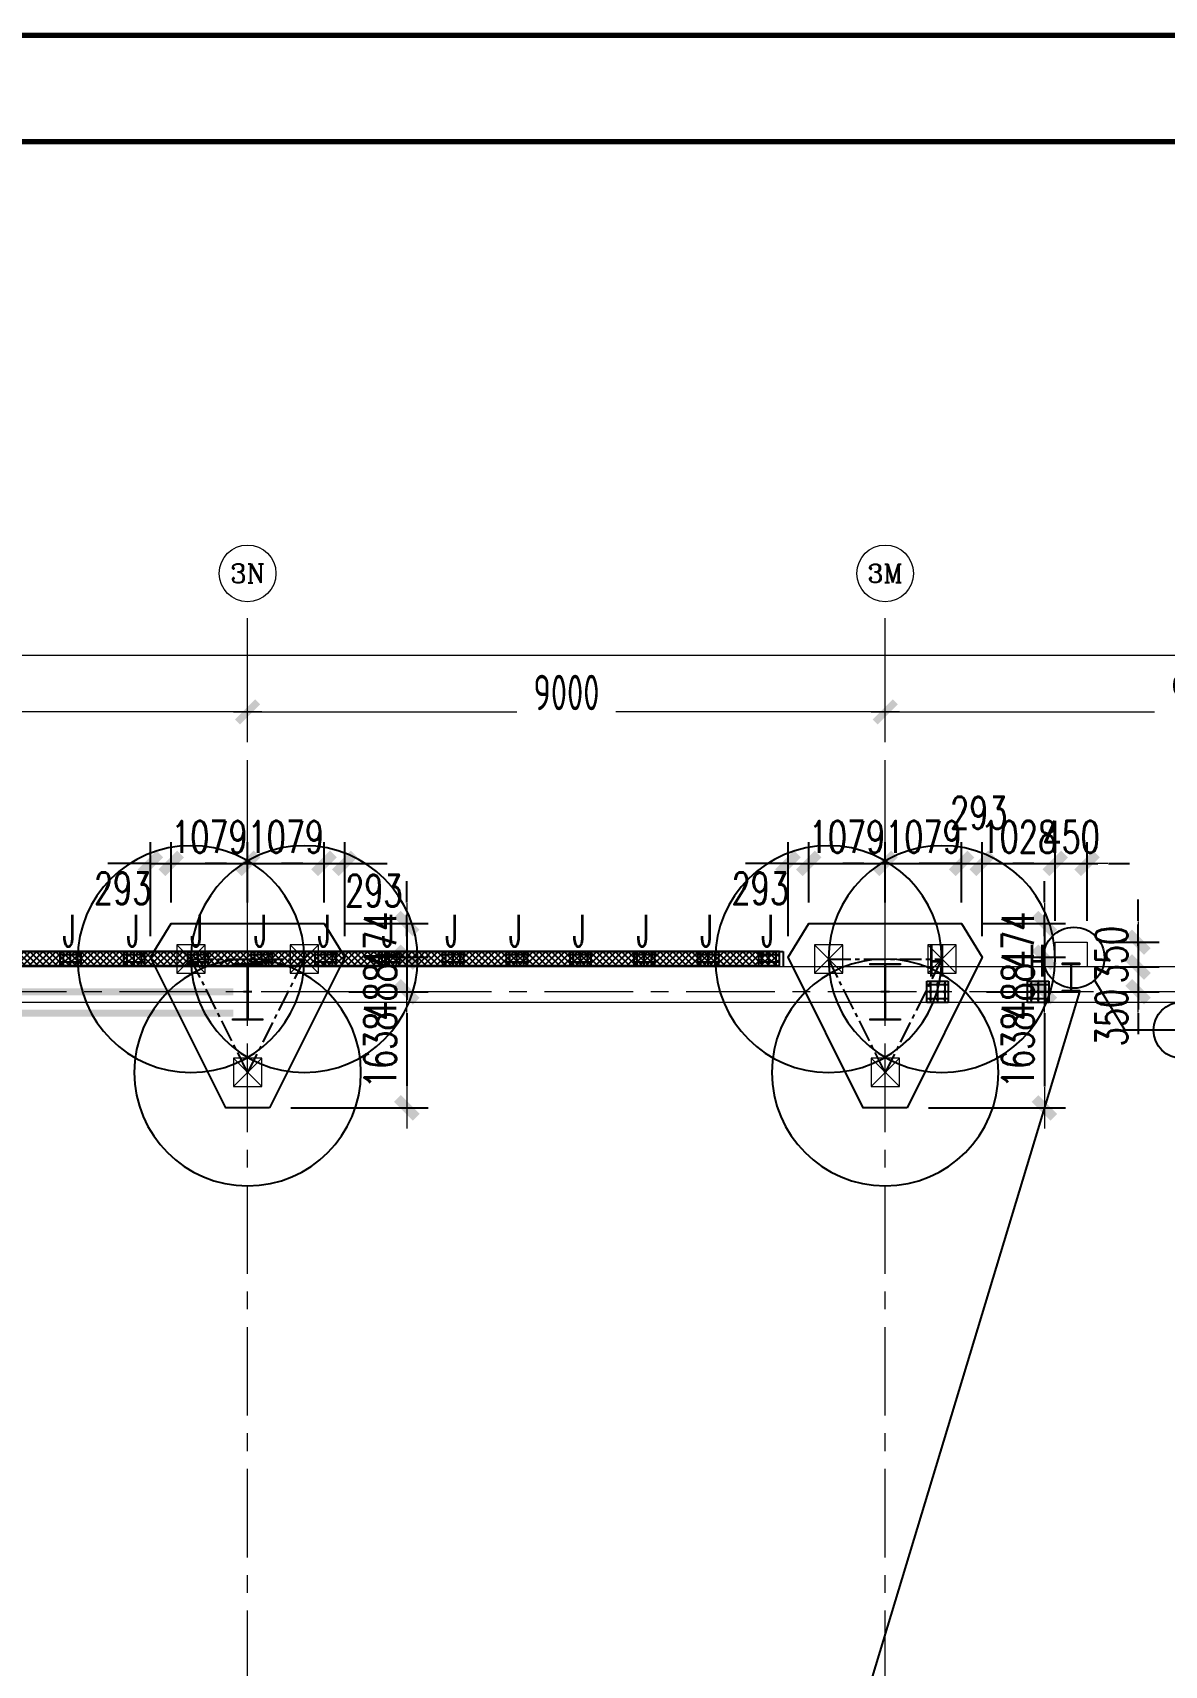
# Model space of a CAD drawing. Extents: x -1201378 to 2367219, y -619313 to 244905.
# Drawn here: x -194793 to -178817, y -192952 to -169915 of the extents above; entities that cross this region are included whole.
import ezdxf
from ezdxf.enums import TextEntityAlignment as Align

# ---------------------------------------------------------------- set-up
doc = ezdxf.new("R2010")
doc.units = 0
doc.header["$LTSCALE"] = 1000
doc.linetypes.add('CENTER', pattern=[2, 1.25, -0.25, 0.25, -0.25])
doc.layers.get('0').update_dxf_attribs({"linetype": 'CONTINUOUS'})
doc.layers.get('Defpoints').update_dxf_attribs({"linetype": 'CONTINUOUS'})
for name, color, linetype in [('0-cxFrame', 155, 'CONTINUOUS'), ('2钢材断面', 2, 'CONTINUOUS'), ('30预埋件', 30, 'CONTINUOUS'), ('40钢材投影', 40, 'CONTINUOUS'), ('A-AXIS-DP', 126, 'CONTINUOUS'), ('A-WINDOW', 140, 'CONTINUOUS'), ('ALT_CEN-0-30', 1, 'CENTER'), ('S-DOTE1', 140, 'CENTER'), ('S-HATCH1-W', 252, 'CONTINUOUS'), ('S-SS', 111, 'CONTINUOUS'), ('S-XXX', 241, 'CONTINUOUS'), ('结构轮廓线', 1, 'CONTINUOUS')]:
    doc.layers.add(name, color=color, linetype=linetype)
for name, color, linetype, lineweight in [('0-cxText', 131, 'CONTINUOUS', 25), ('S-axis', 111, 'CONTINUOUS', 0), ('S-bkl', 4, 'CONTINUOUS', 0), ('S-col', 2, 'CONTINUOUS', 0), ('S-dim', 81, 'CONTINUOUS', 0), ('S-dote', 5, 'CENTER', 0), ('S-zhuang', 1, 'CONTINUOUS', 0), ('柱间支撑', 6, 'CENTER', 0)]:
    doc.layers.add(name, color=color, linetype=linetype, lineweight=lineweight)
doc.styles.add('_TCH_AXIS', font='COMPLEX', dxfattribs={"bigfont": 'GBCBIG'})
doc.styles.add('cx_tuming', font='simhei.ttf')
doc.styles.add('cx_tuqian1', font='')
doc.styles.add('DHTEXT-1', font='romans.shx', dxfattribs={"width": 0.7, "bigfont": 'chinese.shx'})
doc.styles.add('SS1', font='tj-romans1.shx', dxfattribs={"width": 0.7, "bigfont": 'tj-hztxt1.shx'})
doc.styles.add('TSSD_Dimension', font='tssdeng.shx', dxfattribs={"width": 0.7, "bigfont": 'hztxt.shx'})
doc.styles.add('黑体', font='simhei.ttf', dxfattribs={"width": 0.8})
doc.styles.get('cx_tuqian1').set_extended_font_data('SimSun')
doc.dimstyles.new('S-150-ARCHI', dxfattribs={"dimscale": 150, "dimtxt": 3, "dimasz": 2, "dimexe": 2, "dimexo": 2, "dimgap": 1, "dimtad": 1, "dimdec": 0, "dimzin": 0, "dimdsep": 46, "dimtxsty": 'SS1', "dimblk1": 'TT', "dimblk2": 'TT', "dimsah": 1, "dimcen": 1, "dimclrd": 256, "dimclre": 256, "dimclrt": 256, "dimadec": 0, "dimazin": 0, "dimtfac": 1, "dimtdec": 0, "dimtix": 1, "dimtmove": 2, "dimatfit": 0, "dimldrblk": 'TT', "dimfxl": 2, "dimtolj": 1, "dimtzin": 0, "dimarcsym": 0})
doc.dimstyles.new('TSSD_200_200', dxfattribs={"dimtxt": 500, "dimasz": 200, "dimexe": 200, "dimexo": 500, "dimgap": 200, "dimtad": 1, "dimdec": 0, "dimzin": 0, "dimdsep": 46, "dimtxsty": 'TSSD_Dimension', "dimblk": 'ARCHTICK', "dimcen": 0, "dimdle": 200, "dimclrt": 7, "dimadec": 0, "dimazin": 0, "dimtfac": 1, "dimtdec": 0, "dimtix": 1, "dimtmove": 2, "dimatfit": 3, "dimfxl": 1, "dimtolj": 1, "dimtzin": 0, "dimarcsym": 0})

# ---------------------------------------------------------------- blocks, each defined once
blk = doc.blocks.new('w42343243')
at = {"layer": 'S-col'}
blk.add_lwpolyline([(-165069, 621020), (-164639, 621020), (-164639, 621002), (-164848, 621002), (-164848, 620238), (-164639, 620238), (-164639, 620220), (-165069, 620220), (-165069, 620238), (-164860, 620238), (-164860, 621002), (-165069, 621002)], close=True, dxfattribs=at)
blk = doc.blocks.new('42343')
at = {"layer": 'A-WINDOW'}
for p in [(-72000, 100), (-63000, 100)]:
    blk.add_blockref('w42343243', p, dxfattribs=at)
blk = doc.blocks.new('_ArchTick')
at = {"color": 0, "linetype": 'ByBlock', "const_width": 0.5}
blk.add_lwpolyline([(-0.71, -0.71), (0.71, 0.71)], dxfattribs=at)
blk = doc.blocks.new('*D469')
at = {"layer": 'Defpoints', "color": 0, "transparency": 16777216}
for p in [(-191758, -279500), (-200758, -280358), (-191758, -280358)]:
    blk.add_point(p, dxfattribs=at)
at = {"layer": 'S-axis', "color": 0, "lineweight": -2, "transparency": 16777216}
for p, q in [((-200758, -279858), (-200758, -279300)), ((-191758, -279858), (-191758, -279300)), ((-200958, -279500), (-196957, -279500)), ((-191558, -279500), (-195560, -279500))]:
    blk.add_line(p, q, dxfattribs=at)
at = {"layer": 'S-axis', "color": 0, "lineweight": -2, "transparency": 16777216, "xscale": 200, "yscale": 200, "zscale": 200, "rotation": 180}
blk.add_blockref('_ArchTick', (-200758, -279500), dxfattribs=at)
at = {"layer": 'S-axis', "color": 0, "lineweight": -2, "transparency": 16777216, "xscale": 200, "yscale": 200, "zscale": 200}
blk.add_blockref('_ArchTick', (-191758, -279500), dxfattribs=at)
at = {"layer": 'S-axis', "color": 7, "transparency": 16777216, "insert": (-196258, -279225), "char_height": 500, "attachment_point": 5, "style": 'TSSD_Dimension'}
blk.add_mtext('\\A1;9000', dxfattribs=at)
blk = doc.blocks.new('*D470')
at = {"layer": 'Defpoints', "color": 0, "transparency": 16777216}
for p in [(-182758, -279500), (-191758, -280358), (-182758, -280358)]:
    blk.add_point(p, dxfattribs=at)
at = {"layer": 'S-axis', "color": 0, "lineweight": -2, "transparency": 16777216}
for p, q in [((-191758, -279858), (-191758, -279300)), ((-182758, -279858), (-182758, -279300)), ((-191958, -279500), (-187957, -279500)), ((-182558, -279500), (-186560, -279500))]:
    blk.add_line(p, q, dxfattribs=at)
at = {"layer": 'S-axis', "color": 0, "lineweight": -2, "transparency": 16777216, "xscale": 200, "yscale": 200, "zscale": 200, "rotation": 180}
blk.add_blockref('_ArchTick', (-191758, -279500), dxfattribs=at)
at = {"layer": 'S-axis', "color": 0, "lineweight": -2, "transparency": 16777216, "xscale": 200, "yscale": 200, "zscale": 200}
blk.add_blockref('_ArchTick', (-182758, -279500), dxfattribs=at)
at = {"layer": 'S-axis', "color": 7, "transparency": 16777216, "insert": (-187258, -279225), "char_height": 500, "attachment_point": 5, "style": 'TSSD_Dimension'}
blk.add_mtext('\\A1;9000', dxfattribs=at)
blk = doc.blocks.new('*D471')
at = {"layer": 'Defpoints', "color": 0, "transparency": 16777216}
for p in [(-173758, -279500), (-182758, -280358), (-173758, -280358)]:
    blk.add_point(p, dxfattribs=at)
at = {"layer": 'S-axis', "color": 0, "lineweight": -2, "transparency": 16777216}
for p, q in [((-182758, -279858), (-182758, -279300)), ((-173758, -279858), (-173758, -279300)), ((-182958, -279500), (-178957, -279500)), ((-173558, -279500), (-177560, -279500))]:
    blk.add_line(p, q, dxfattribs=at)
at = {"layer": 'S-axis', "color": 0, "lineweight": -2, "transparency": 16777216, "xscale": 200, "yscale": 200, "zscale": 200, "rotation": 180}
blk.add_blockref('_ArchTick', (-182758, -279500), dxfattribs=at)
at = {"layer": 'S-axis', "color": 0, "lineweight": -2, "transparency": 16777216, "xscale": 200, "yscale": 200, "zscale": 200}
blk.add_blockref('_ArchTick', (-173758, -279500), dxfattribs=at)
at = {"layer": 'S-axis', "color": 7, "transparency": 16777216, "insert": (-178258, -279225), "char_height": 500, "attachment_point": 5, "style": 'TSSD_Dimension'}
blk.add_mtext('\\A1;9000', dxfattribs=at)
blk = doc.blocks.new('*D483')
at = {"layer": 'Defpoints', "color": 0, "transparency": 16777216}
for p in [(-82958, -278700), (-268658, -280258), (-82958, -280258)]:
    blk.add_point(p, dxfattribs=at)
at = {"layer": 'S-axis', "color": 0, "lineweight": -2, "transparency": 16777216}
for p, q in [((-268658, -279758), (-268658, -278500)), ((-82958, -279758), (-82958, -278500)), ((-268858, -278700), (-176749, -278700)), ((-82758, -278700), (-174868, -278700))]:
    blk.add_line(p, q, dxfattribs=at)
at = {"layer": 'S-axis', "color": 0, "lineweight": -2, "transparency": 16777216, "xscale": 200, "yscale": 200, "zscale": 200, "rotation": 180}
blk.add_blockref('_ArchTick', (-268658, -278700), dxfattribs=at)
at = {"layer": 'S-axis', "color": 0, "lineweight": -2, "transparency": 16777216, "xscale": 200, "yscale": 200, "zscale": 200}
blk.add_blockref('_ArchTick', (-82958, -278700), dxfattribs=at)
at = {"layer": 'S-axis', "color": 7, "transparency": 16777216, "insert": (-175808, -278425), "char_height": 500, "attachment_point": 5, "style": 'TSSD_Dimension'}
blk.add_mtext('\\A1;185700', dxfattribs=at)
blk = doc.blocks.new('TK22.A0 L(Dragon)')
at = {"layer": '0-cxFrame', "color": 7, "const_width": 0.5}
blk.add_lwpolyline([(0, 0), (-1486, 0), (-1486, 841), (0, 841)], close=True, dxfattribs=at)
at = {"layer": '0-cxFrame', "const_width": 0.5}
blk.add_lwpolyline([(-80, 10), (-1466, 10), (-1466, 831), (-80, 831)], close=True, dxfattribs=at)
at = {"style": '黑体', "flags": 4}
blk.add_attdef('图幅', text='', height=3.3, dxfattribs=at).set_placement((-40, 3), align=Align.RIGHT)
at = {"layer": '0-cxText', "flags": 4}
for tag, height, style, p in [('建设单位', 3.5, 'cx_tuming', (-45, 240)), ('项目名称', 3.5, 'cx_tuming', (-45, 210)), ('子项名称', 3.5, 'cx_tuming', (-45, 180)), ('工程编号', 3.3, 'cx_tuqian1', (-35, 165)), ('图名1', 3.5, 'cx_tuming', (-45, 87)), ('图名2', 3.5, 'cx_tuming', (-45, 79)), ('图名3', 3.5, 'cx_tuming', (-45, 71)), ('出图日期', 3.3, 'cx_tuqian1', (-39, 60)), ('专业', 3.3, 'cx_tuqian1', (-55, 52)), ('版次', 3.3, 'cx_tuqian1', (-20, 44)), ('图号', 3.3, 'cx_tuqian1', (-55, 44))]:
    blk.add_attdef(tag, text='', height=height, dxfattribs=dict(at, style=style)).set_placement(p, align=Align.MIDDLE)
at = {"layer": 'Defpoints', "color": 6, "flags": 4}
for tag, height, style, p in [('tufu', 3.3, '黑体', (-12, 12)), ('dwfname', 4, 'cx_tuqian1', (-80, 3))]:
    blk.add_attdef(tag, text='', height=height, dxfattribs=dict(at, style=style)).set_placement(p, align=Align.RIGHT)
blk = doc.blocks.new('S-ZHUANG-400')
at = {"layer": 'S-zhuang'}
for p, q in [((200, -200), (-200, 200)), ((-200, -200), (200, 200))]:
    blk.add_line(p, q, dxfattribs=at)
blk.add_lwpolyline([(-200, 200), (200, 200), (200, -200), (-200, -200)], close=True, dxfattribs=at)
blk = doc.blocks.new('CT3')
at = {"layer": 'Defpoints'}
for centre in [(-101758, -256416), (-102558, -258016), (-100958, -258016)]:
    blk.add_circle(centre, 1600, dxfattribs=at)
at = {"layer": 'S-DOTE1', "ltscale": 0.25}
for p, q in [((-101698, -257554), (-101818, -257554)), ((-101758, -257494), (-101758, -257614))]:
    blk.add_line(p, q, dxfattribs=at)
at = {"layer": 'S-DOTE1', "linetype": 'CENTER', "ltscale": 0.25}
blk.add_lwpolyline([(-100958, -258016), (-101758, -256416), (-102558, -258016)], close=True, dxfattribs=at)
at = {"layer": 'S-HATCH1-W'}
blk.add_lwpolyline([(-101449, -255916), (-102067, -255916), (-103130, -258042), (-102837, -258516), (-100680, -258516), (-100387, -258042)], close=True, dxfattribs=at)
at = {"layer": 'S-zhuang', "rotation": 90.00000000000001}
for p in [(-101758, -256416), (-102558, -258016), (-100958, -258016)]:
    blk.add_blockref('S-ZHUANG-400', p, dxfattribs=at)
blk = doc.blocks.new('TT')
blk.add_line((-0.969, 0), (0.969, 0))
at = {"const_width": 0.45}
blk.add_lwpolyline([(-0.442, -0.442), (0.442, 0.442)], dxfattribs=at)
blk = doc.blocks.new('*D1655')
at = {"layer": 'Defpoints', "color": 0, "transparency": 16777216}
for p in [(-192837, -181636), (-192837, -182486), (-193130, -182961)]:
    blk.add_point(p, dxfattribs=at)
at = {"layer": 'S-dim', "lineweight": -2, "transparency": 16777216}
for p, q in [((-193130, -182661), (-193130, -181336)), ((-192837, -182186), (-192837, -181336)), ((-193430, -181636), (-193730, -181636)), ((-193130, -181636), (-192837, -181636)), ((-192537, -181636), (-192237, -181636))]:
    blk.add_line(p, q, dxfattribs=at)
at = {"layer": 'S-dim', "lineweight": -2, "transparency": 16777216, "xscale": 300, "yscale": 300, "zscale": 300}
blk.add_blockref('TT', (-193130, -181636), dxfattribs=at)
at = {"layer": 'S-dim', "lineweight": -2, "transparency": 16777216, "xscale": 300, "yscale": 300, "zscale": 300, "rotation": 180}
blk.add_blockref('TT', (-192837, -181636), dxfattribs=at)
at = {"layer": 'S-dim', "transparency": 16777216, "insert": (-193522, -181988), "char_height": 450, "attachment_point": 5, "style": 'SS1'}
blk.add_mtext('\\A1;293', dxfattribs=at)
blk = doc.blocks.new('*D1656')
at = {"layer": 'Defpoints', "color": 0, "transparency": 16777216}
for p in [(-191758, -181636), (-192837, -182486), (-191758, -182486)]:
    blk.add_point(p, dxfattribs=at)
at = {"layer": 'S-dim', "lineweight": -2, "transparency": 16777216}
for p, q in [((-192837, -182186), (-192837, -181336)), ((-191758, -182186), (-191758, -181336)), ((-193137, -181636), (-193437, -181636)), ((-192837, -181636), (-191758, -181636)), ((-191458, -181636), (-191158, -181636))]:
    blk.add_line(p, q, dxfattribs=at)
at = {"layer": 'S-dim', "lineweight": -2, "transparency": 16777216, "xscale": 300, "yscale": 300, "zscale": 300}
blk.add_blockref('TT', (-192837, -181636), dxfattribs=at)
at = {"layer": 'S-dim', "lineweight": -2, "transparency": 16777216, "xscale": 300, "yscale": 300, "zscale": 300, "rotation": 180}
blk.add_blockref('TT', (-191758, -181636), dxfattribs=at)
at = {"layer": 'S-dim', "transparency": 16777216, "insert": (-192298, -181261), "char_height": 450, "attachment_point": 5, "style": 'SS1'}
blk.add_mtext('\\A1;1079', dxfattribs=at)
blk = doc.blocks.new('*D1657')
at = {"layer": 'Defpoints', "color": 0, "transparency": 16777216}
for p in [(-190680, -181636), (-191758, -182486), (-190680, -182486)]:
    blk.add_point(p, dxfattribs=at)
at = {"layer": 'S-dim', "lineweight": -2, "transparency": 16777216}
for p, q in [((-191758, -182186), (-191758, -181336)), ((-190680, -182186), (-190680, -181336)), ((-192058, -181636), (-192358, -181636)), ((-191758, -181636), (-190680, -181636)), ((-190380, -181636), (-190080, -181636))]:
    blk.add_line(p, q, dxfattribs=at)
at = {"layer": 'S-dim', "lineweight": -2, "transparency": 16777216, "xscale": 300, "yscale": 300, "zscale": 300}
blk.add_blockref('TT', (-191758, -181636), dxfattribs=at)
at = {"layer": 'S-dim', "lineweight": -2, "transparency": 16777216, "xscale": 300, "yscale": 300, "zscale": 300, "rotation": 180}
blk.add_blockref('TT', (-190680, -181636), dxfattribs=at)
at = {"layer": 'S-dim', "transparency": 16777216, "insert": (-191219, -181261), "char_height": 450, "attachment_point": 5, "style": 'SS1'}
blk.add_mtext('\\A1;1079', dxfattribs=at)
blk = doc.blocks.new('*D1658')
at = {"layer": 'Defpoints', "color": 0, "transparency": 16777216}
for p in [(-190387, -181636), (-190680, -182486), (-190387, -182961)]:
    blk.add_point(p, dxfattribs=at)
at = {"layer": 'S-dim', "lineweight": -2, "transparency": 16777216}
for p, q in [((-190680, -182186), (-190680, -181336)), ((-190387, -182661), (-190387, -181336)), ((-190980, -181636), (-191280, -181636)), ((-190680, -181636), (-190387, -181636)), ((-190087, -181636), (-189787, -181636))]:
    blk.add_line(p, q, dxfattribs=at)
at = {"layer": 'S-dim', "lineweight": -2, "transparency": 16777216, "xscale": 300, "yscale": 300, "zscale": 300}
blk.add_blockref('TT', (-190680, -181636), dxfattribs=at)
at = {"layer": 'S-dim', "lineweight": -2, "transparency": 16777216, "xscale": 300, "yscale": 300, "zscale": 300, "rotation": 180}
blk.add_blockref('TT', (-190387, -181636), dxfattribs=at)
at = {"layer": 'S-dim', "transparency": 16777216, "insert": (-189976, -182022), "char_height": 450, "attachment_point": 5, "style": 'SS1'}
blk.add_mtext('\\A1;293', dxfattribs=at)
blk = doc.blocks.new('*D1659')
at = {"layer": 'Defpoints', "color": 0, "transparency": 16777216}
for p in [(-190680, -182486), (-190387, -182961), (-189511, -182961)]:
    blk.add_point(p, dxfattribs=at)
at = {"layer": 'S-dim', "lineweight": -2, "transparency": 16777216}
for p, q in [((-189511, -182186), (-189511, -181886)), ((-190380, -182486), (-189211, -182486)), ((-189511, -182486), (-189511, -182961)), ((-190087, -182961), (-189211, -182961)), ((-189511, -183261), (-189511, -183561))]:
    blk.add_line(p, q, dxfattribs=at)
at = {"layer": 'S-dim', "lineweight": -2, "transparency": 16777216, "xscale": 300, "yscale": 300, "zscale": 300}
for p, rotation in [((-189511, -182486), 270), ((-189511, -182961), 90)]:
    blk.add_blockref('TT', p, dxfattribs=dict(at, rotation=rotation))
at = {"layer": 'S-dim', "transparency": 16777216, "insert": (-189886, -182723), "char_height": 450, "attachment_point": 5, "rotation": 90, "style": 'SS1'}
blk.add_mtext('\\A1;474', dxfattribs=at)
blk = doc.blocks.new('*D1660')
at = {"layer": 'Defpoints', "color": 0, "transparency": 16777216}
for p in [(-190387, -182961), (-190630, -183448), (-189511, -183448)]:
    blk.add_point(p, dxfattribs=at)
at = {"layer": 'S-dim', "lineweight": -2, "transparency": 16777216}
for p, q in [((-189511, -182661), (-189511, -182361)), ((-190087, -182961), (-189211, -182961)), ((-189511, -182961), (-189511, -183448)), ((-190330, -183448), (-189211, -183448)), ((-189511, -183748), (-189511, -184048))]:
    blk.add_line(p, q, dxfattribs=at)
at = {"layer": 'S-dim', "lineweight": -2, "transparency": 16777216, "xscale": 300, "yscale": 300, "zscale": 300}
for p, rotation in [((-189511, -182961), 270), ((-189511, -183448), 90)]:
    blk.add_blockref('TT', p, dxfattribs=dict(at, rotation=rotation))
at = {"layer": 'S-dim', "transparency": 16777216, "insert": (-189886, -183448), "char_height": 450, "attachment_point": 5, "rotation": 90, "style": 'SS1'}
blk.add_mtext('\\A1;488', dxfattribs=at)
blk = doc.blocks.new('*D1661')
at = {"layer": 'Defpoints', "color": 0, "transparency": 16777216}
for p in [(-190630, -183448), (-191449, -185086), (-189511, -185086)]:
    blk.add_point(p, dxfattribs=at)
at = {"layer": 'S-dim', "lineweight": -2, "transparency": 16777216}
for p, q in [((-190330, -183448), (-189211, -183448)), ((-189511, -183748), (-189511, -184786)), ((-191149, -185086), (-189211, -185086))]:
    blk.add_line(p, q, dxfattribs=at)
at = {"layer": 'S-dim', "lineweight": -2, "transparency": 16777216, "xscale": 300, "yscale": 300, "zscale": 300}
for p, rotation in [((-189511, -183448), 90), ((-189511, -185086), 270)]:
    blk.add_blockref('TT', p, dxfattribs=dict(at, rotation=rotation))
at = {"layer": 'S-dim', "transparency": 16777216, "insert": (-189886, -184267), "char_height": 450, "attachment_point": 5, "rotation": 90, "style": 'SS1'}
blk.add_mtext('\\A1;1638', dxfattribs=at)
blk = doc.blocks.new('*D1662')
at = {"layer": 'Defpoints', "color": 0, "transparency": 16777216}
for p in [(-183837, -181636), (-183837, -182486), (-184130, -182961)]:
    blk.add_point(p, dxfattribs=at)
at = {"layer": 'S-dim', "lineweight": -2, "transparency": 16777216}
for p, q in [((-184130, -182661), (-184130, -181336)), ((-183837, -182186), (-183837, -181336)), ((-184430, -181636), (-184730, -181636)), ((-184130, -181636), (-183837, -181636)), ((-183537, -181636), (-183237, -181636))]:
    blk.add_line(p, q, dxfattribs=at)
at = {"layer": 'S-dim', "lineweight": -2, "transparency": 16777216, "xscale": 300, "yscale": 300, "zscale": 300}
blk.add_blockref('TT', (-184130, -181636), dxfattribs=at)
at = {"layer": 'S-dim', "lineweight": -2, "transparency": 16777216, "xscale": 300, "yscale": 300, "zscale": 300, "rotation": 180}
blk.add_blockref('TT', (-183837, -181636), dxfattribs=at)
at = {"layer": 'S-dim', "transparency": 16777216, "insert": (-184522, -181988), "char_height": 450, "attachment_point": 5, "style": 'SS1'}
blk.add_mtext('\\A1;293', dxfattribs=at)
blk = doc.blocks.new('*D1663')
at = {"layer": 'Defpoints', "color": 0, "transparency": 16777216}
for p in [(-182758, -181636), (-183837, -182486), (-182758, -182486)]:
    blk.add_point(p, dxfattribs=at)
at = {"layer": 'S-dim', "lineweight": -2, "transparency": 16777216}
for p, q in [((-183837, -182186), (-183837, -181336)), ((-182758, -182186), (-182758, -181336)), ((-184137, -181636), (-184437, -181636)), ((-183837, -181636), (-182758, -181636)), ((-182458, -181636), (-182158, -181636))]:
    blk.add_line(p, q, dxfattribs=at)
at = {"layer": 'S-dim', "lineweight": -2, "transparency": 16777216, "xscale": 300, "yscale": 300, "zscale": 300}
blk.add_blockref('TT', (-183837, -181636), dxfattribs=at)
at = {"layer": 'S-dim', "lineweight": -2, "transparency": 16777216, "xscale": 300, "yscale": 300, "zscale": 300, "rotation": 180}
blk.add_blockref('TT', (-182758, -181636), dxfattribs=at)
at = {"layer": 'S-dim', "transparency": 16777216, "insert": (-183298, -181261), "char_height": 450, "attachment_point": 5, "style": 'SS1'}
blk.add_mtext('\\A1;1079', dxfattribs=at)
blk = doc.blocks.new('*D1664')
at = {"layer": 'Defpoints', "color": 0, "transparency": 16777216}
for p in [(-181680, -181636), (-182758, -182486), (-181680, -182486)]:
    blk.add_point(p, dxfattribs=at)
at = {"layer": 'S-dim', "lineweight": -2, "transparency": 16777216}
for p, q in [((-182758, -182186), (-182758, -181336)), ((-181680, -182186), (-181680, -181336)), ((-183058, -181636), (-183358, -181636)), ((-182758, -181636), (-181680, -181636)), ((-181380, -181636), (-181080, -181636))]:
    blk.add_line(p, q, dxfattribs=at)
at = {"layer": 'S-dim', "lineweight": -2, "transparency": 16777216, "xscale": 300, "yscale": 300, "zscale": 300}
blk.add_blockref('TT', (-182758, -181636), dxfattribs=at)
at = {"layer": 'S-dim', "lineweight": -2, "transparency": 16777216, "xscale": 300, "yscale": 300, "zscale": 300, "rotation": 180}
blk.add_blockref('TT', (-181680, -181636), dxfattribs=at)
at = {"layer": 'S-dim', "transparency": 16777216, "insert": (-182219, -181261), "char_height": 450, "attachment_point": 5, "style": 'SS1'}
blk.add_mtext('\\A1;1079', dxfattribs=at)
blk = doc.blocks.new('*D1665')
at = {"layer": 'Defpoints', "color": 0, "transparency": 16777216}
for p in [(-181387, -181636), (-181680, -182486), (-181387, -182961)]:
    blk.add_point(p, dxfattribs=at)
at = {"layer": 'S-dim', "lineweight": -2, "transparency": 16777216}
for p, q in [((-181680, -182186), (-181680, -181336)), ((-181387, -182661), (-181387, -181336)), ((-181980, -181636), (-182280, -181636)), ((-181680, -181636), (-181387, -181636)), ((-181087, -181636), (-180787, -181636))]:
    blk.add_line(p, q, dxfattribs=at)
at = {"layer": 'S-dim', "lineweight": -2, "transparency": 16777216, "xscale": 300, "yscale": 300, "zscale": 300}
blk.add_blockref('TT', (-181680, -181636), dxfattribs=at)
at = {"layer": 'S-dim', "lineweight": -2, "transparency": 16777216, "xscale": 300, "yscale": 300, "zscale": 300, "rotation": 180}
blk.add_blockref('TT', (-181387, -181636), dxfattribs=at)
at = {"layer": 'S-dim', "transparency": 16777216, "insert": (-181437, -180922), "char_height": 450, "attachment_point": 5, "style": 'SS1'}
blk.add_mtext('\\A1;293', dxfattribs=at)
blk = doc.blocks.new('*D1666')
at = {"layer": 'Defpoints', "color": 0, "transparency": 16777216}
for p in [(-181680, -182486), (-181387, -182961), (-180511, -182961)]:
    blk.add_point(p, dxfattribs=at)
at = {"layer": 'S-dim', "lineweight": -2, "transparency": 16777216}
for p, q in [((-180511, -182186), (-180511, -181886)), ((-181380, -182486), (-180211, -182486)), ((-180511, -182486), (-180511, -182961)), ((-181087, -182961), (-180211, -182961)), ((-180511, -183261), (-180511, -183561))]:
    blk.add_line(p, q, dxfattribs=at)
at = {"layer": 'S-dim', "lineweight": -2, "transparency": 16777216, "xscale": 300, "yscale": 300, "zscale": 300}
for p, rotation in [((-180511, -182486), 270), ((-180511, -182961), 90)]:
    blk.add_blockref('TT', p, dxfattribs=dict(at, rotation=rotation))
at = {"layer": 'S-dim', "transparency": 16777216, "insert": (-180886, -182723), "char_height": 450, "attachment_point": 5, "rotation": 90, "style": 'SS1'}
blk.add_mtext('\\A1;474', dxfattribs=at)
blk = doc.blocks.new('*D1667')
at = {"layer": 'Defpoints', "color": 0, "transparency": 16777216}
for p in [(-181387, -182961), (-181630, -183448), (-180511, -183448)]:
    blk.add_point(p, dxfattribs=at)
at = {"layer": 'S-dim', "lineweight": -2, "transparency": 16777216}
for p, q in [((-180511, -182661), (-180511, -182361)), ((-181087, -182961), (-180211, -182961)), ((-180511, -182961), (-180511, -183448)), ((-181330, -183448), (-180211, -183448)), ((-180511, -183748), (-180511, -184048))]:
    blk.add_line(p, q, dxfattribs=at)
at = {"layer": 'S-dim', "lineweight": -2, "transparency": 16777216, "xscale": 300, "yscale": 300, "zscale": 300}
for p, rotation in [((-180511, -182961), 270), ((-180511, -183448), 90)]:
    blk.add_blockref('TT', p, dxfattribs=dict(at, rotation=rotation))
at = {"layer": 'S-dim', "transparency": 16777216, "insert": (-180886, -183448), "char_height": 450, "attachment_point": 5, "rotation": 90, "style": 'SS1'}
blk.add_mtext('\\A1;488', dxfattribs=at)
blk = doc.blocks.new('*D1668')
at = {"layer": 'Defpoints', "color": 0, "transparency": 16777216}
for p in [(-181630, -183448), (-182449, -185086), (-180511, -185086)]:
    blk.add_point(p, dxfattribs=at)
at = {"layer": 'S-dim', "lineweight": -2, "transparency": 16777216}
for p, q in [((-181330, -183448), (-180211, -183448)), ((-180511, -183748), (-180511, -184786)), ((-182149, -185086), (-180211, -185086))]:
    blk.add_line(p, q, dxfattribs=at)
at = {"layer": 'S-dim', "lineweight": -2, "transparency": 16777216, "xscale": 300, "yscale": 300, "zscale": 300}
for p, rotation in [((-180511, -183448), 90), ((-180511, -185086), 270)]:
    blk.add_blockref('TT', p, dxfattribs=dict(at, rotation=rotation))
at = {"layer": 'S-dim', "transparency": 16777216, "insert": (-180886, -184267), "char_height": 450, "attachment_point": 5, "rotation": 90, "style": 'SS1'}
blk.add_mtext('\\A1;1638', dxfattribs=at)
blk = doc.blocks.new('3号一层翻口')
at = {"layer": '结构轮廓线', "color": 1, "ltscale": 500}
for p, q in [((-505418, -182878), (-484198, -182878)), ((-484198, -182878), (-484198, -183098))]:
    blk.add_line(p, q, dxfattribs=at)
blk = doc.blocks.new('20250903183753')
at = {"layer": '2钢材断面'}
for p, q in [((150, 0), (-150, 0)), ((-150, 0), (-150, -300)), ((150, -300), (150, 0)), ((-150, -300), (150, -300))]:
    blk.add_line(p, q, dxfattribs=at)
at = {"layer": '40钢材投影'}
for centre, radius in [((-100, -50), 12), ((-100, -150), 12), ((-100, -50), 6), ((-100, -150), 6), ((0, -50), 12), ((0, -150), 12), ((0, -50), 6), ((0, -150), 6), ((100, -50), 12), ((100, -150), 12), ((100, -50), 6), ((100, -150), 6), ((-100, -250), 12), ((-100, -250), 6), ((0, -250), 12), ((0, -250), 6), ((100, -251), 12), ((100, -251), 6)]:
    blk.add_circle(centre, radius, dxfattribs=at)
at = {"layer": 'ALT_CEN-0-30', "ltscale": 20}
for p, q in [((-100, 0), (-100, -300)), ((0, 0), (0, -300)), ((100, 0), (100, -300)), ((-150, -50), (150, -50)), ((-150, -150), (150, -150)), ((-150, -250), (150, -250))]:
    blk.add_line(p, q, dxfattribs=at)
blk = doc.blocks.new('20250903183821')
at = {"ltscale": 50}
blk.add_blockref('20250903183753', (0, 0), dxfattribs=at)
at = {"layer": '30预埋件', "style": 'DHTEXT-1', "text_generation_flag": 6, "width": 0.55}
blk.add_attdef('B', (-105, 65), '', height=450, rotation=180, dxfattribs=at)
blk = doc.blocks.new('20250902145151')
at = {"layer": '2钢材断面'}
for p, q in [((150, 100), (-150, 100)), ((-150, 100), (-150, -100)), ((150, -100), (150, 100)), ((-150, -100), (150, -100))]:
    blk.add_line(p, q, dxfattribs=at)
at = {"layer": '40钢材投影'}
for centre, radius in [((-100, 50), 10), ((-100, 50), 5), ((0, 50), 10), ((0, 50), 5), ((100, 50), 10), ((100, 50), 5), ((-100, -50), 10), ((-100, -50), 5), ((0, -50), 10), ((0, -50), 5), ((100, -50), 10), ((100, -50), 5)]:
    blk.add_circle(centre, radius, dxfattribs=at)
at = {"layer": 'ALT_CEN-0-30', "ltscale": 20}
for p, q in [((-150, 50), (150, 50)), ((-100, 100), (-100, -100)), ((0, 100), (0, -100)), ((100, 100), (100, -100)), ((-150, -50), (150, -50))]:
    blk.add_line(p, q, dxfattribs=at)
blk = doc.blocks.new('20250912153858')
at = {"ltscale": 50}
blk.add_blockref('20250902145151', (0, 100), dxfattribs=at)
at = {"layer": '30预埋件', "style": 'DHTEXT-1', "text_generation_flag": 6, "width": 0.55}
blk.add_attdef('B', (105, -65), '', height=450, dxfattribs=at)
blk = doc.blocks.new('A$Ccb1bed3b')
at = {"layer": '柱间支撑', "const_width": 100}
for points in [[(75800, 150), (67200, 150)], [(75800, -150), (67200, -150)]]:
    blk.add_lwpolyline(points, dxfattribs=at)
blk = doc.blocks.new('*D8736')
at = {"layer": 'Defpoints', "color": 0, "transparency": 16777216}
for p in [(-179908, -182748), (-179908, -183098), (-179189, -183098)]:
    blk.add_point(p, dxfattribs=at)
at = {"layer": 'S-dim', "lineweight": -2, "transparency": 16777216}
for p, q in [((-179189, -182448), (-179189, -182148)), ((-179608, -182748), (-178889, -182748)), ((-179189, -182748), (-179189, -183098)), ((-179608, -183098), (-178889, -183098)), ((-179189, -183398), (-179189, -183698))]:
    blk.add_line(p, q, dxfattribs=at)
at = {"layer": 'S-dim', "lineweight": -2, "transparency": 16777216, "xscale": 300, "yscale": 300, "zscale": 300}
for p, rotation in [((-179189, -182748), 270), ((-179189, -183098), 90)]:
    blk.add_blockref('TT', p, dxfattribs=dict(at, rotation=rotation))
at = {"layer": 'S-dim', "transparency": 16777216, "insert": (-179564, -182923), "char_height": 450, "attachment_point": 5, "rotation": 90, "style": 'SS1'}
blk.add_mtext('\\A1;350', dxfattribs=at)
blk = doc.blocks.new('*D8737')
at = {"layer": 'Defpoints', "color": 0, "transparency": 16777216}
for p in [(-179908, -183098), (-179908, -183448), (-179189, -183448)]:
    blk.add_point(p, dxfattribs=at)
at = {"layer": 'S-dim', "lineweight": -2, "transparency": 16777216}
for p, q in [((-179189, -182798), (-179189, -182498)), ((-179608, -183098), (-178889, -183098)), ((-179189, -183098), (-179189, -183448)), ((-179608, -183448), (-178889, -183448)), ((-179189, -183748), (-179189, -184048))]:
    blk.add_line(p, q, dxfattribs=at)
at = {"layer": 'S-dim', "lineweight": -2, "transparency": 16777216, "xscale": 300, "yscale": 300, "zscale": 300}
for p, rotation in [((-179189, -183098), 270), ((-179189, -183448), 90)]:
    blk.add_blockref('TT', p, dxfattribs=dict(at, rotation=rotation))
at = {"layer": 'S-dim', "transparency": 16777216, "insert": (-179564, -183812), "char_height": 450, "attachment_point": 5, "rotation": 90, "style": 'SS1'}
blk.add_mtext('\\A1;350', dxfattribs=at)
blk = doc.blocks.new('*D8738')
at = {"layer": 'Defpoints', "color": 0, "transparency": 16777216}
for p in [(-180358, -181636), (-181387, -182667), (-180358, -182748)]:
    blk.add_point(p, dxfattribs=at)
at = {"layer": 'S-dim', "lineweight": -2, "transparency": 16777216}
for p, q in [((-181387, -182367), (-181387, -181336)), ((-180358, -182448), (-180358, -181336)), ((-181687, -181636), (-181987, -181636)), ((-181387, -181636), (-180358, -181636)), ((-180058, -181636), (-179758, -181636))]:
    blk.add_line(p, q, dxfattribs=at)
at = {"layer": 'S-dim', "lineweight": -2, "transparency": 16777216, "xscale": 300, "yscale": 300, "zscale": 300}
blk.add_blockref('TT', (-181387, -181636), dxfattribs=at)
at = {"layer": 'S-dim', "lineweight": -2, "transparency": 16777216, "xscale": 300, "yscale": 300, "zscale": 300, "rotation": 180}
blk.add_blockref('TT', (-180358, -181636), dxfattribs=at)
at = {"layer": 'S-dim', "transparency": 16777216, "insert": (-180873, -181261), "char_height": 450, "attachment_point": 5, "style": 'SS1'}
blk.add_mtext('\\A1;1028', dxfattribs=at)
blk = doc.blocks.new('*D8739')
at = {"layer": 'Defpoints', "color": 0, "transparency": 16777216}
for p in [(-179908, -181636), (-180358, -182748), (-179908, -182748)]:
    blk.add_point(p, dxfattribs=at)
at = {"layer": 'S-dim', "lineweight": -2, "transparency": 16777216}
for p, q in [((-180358, -182448), (-180358, -181336)), ((-179908, -182448), (-179908, -181336)), ((-180658, -181636), (-180958, -181636)), ((-180358, -181636), (-179908, -181636)), ((-179608, -181636), (-179308, -181636))]:
    blk.add_line(p, q, dxfattribs=at)
at = {"layer": 'S-dim', "lineweight": -2, "transparency": 16777216, "xscale": 300, "yscale": 300, "zscale": 300}
blk.add_blockref('TT', (-180358, -181636), dxfattribs=at)
at = {"layer": 'S-dim', "lineweight": -2, "transparency": 16777216, "xscale": 300, "yscale": 300, "zscale": 300, "rotation": 180}
blk.add_blockref('TT', (-179908, -181636), dxfattribs=at)
at = {"layer": 'S-dim', "transparency": 16777216, "insert": (-180133, -181261), "char_height": 450, "attachment_point": 5, "style": 'SS1'}
blk.add_mtext('\\A1;450', dxfattribs=at)
blk = doc.blocks.new('3#轴网')
at = {"layer": 'S-axis'}
for centre in [(-191758.5, -277544.2), (-182758.5, -277544.2)]:
    blk.add_circle(centre, 400, dxfattribs=at)
at = {"layer": 'S-dote'}
for p, q in [((-191758.5, -363428.2), (-191758.5, -277944.2)), ((-182758.5, -363428.2), (-182758.5, -277944.2)), ((-78316.2, -283448.2), (-273210.6, -283448.2))]:
    blk.add_line(p, q, dxfattribs=at)
at = {"layer": 'S-axis', "style": '_TCH_AXIS'}
for s, height, p, p2 in [('3N', 270.86, (-192003.5, -277679.7), (-191513.4, -277679.7)), ('3M', 260.31, (-183006.4, -277674.4), (-182510.6, -277674.4))]:
    blk.add_text(s, height=height, dxfattribs=at).set_placement(p, p2, align=Align.FIT)
at = {"layer": 'S-axis'}
for base, p1, p2, picture, middle in [((-82958.5, -278700.4), (-268658.5, -280258.4), (-82958.5, -280258.4), '*D483', (-175808.5, -278425.4)), ((-191758.5, -279500.4), (-200758.5, -280358.4), (-191758.5, -280358.4), '*D469', (-196258.5, -279225.4)), ((-182758.5, -279500.4), (-191758.5, -280358.4), (-182758.5, -280358.4), '*D470', (-187258.5, -279225.4)), ((-173758.5, -279500.4), (-182758.5, -280358.4), (-173758.5, -280358.4), '*D471', (-178258.5, -279225.4))]:
    dim = blk.add_linear_dim(base=base, p1=p1, p2=p2, angle=0, dimstyle='TSSD_200_200', dxfattribs=at)
    dim.commit()
    dim.dimension.update_dxf_attribs({"geometry": picture, "text_midpoint": middle, "dimtype": 161})

msp = doc.modelspace()

# ---------------------------------------------------------------- hatches: boundary and pattern name
at = {"layer": 'S-HATCH1-W'}
h = msp.add_hatch(dxfattribs=at)
h.set_pattern_fill('ANSI37', color=256, scale=20)
h.paths.add_polyline_path([(-184248.5, -182878.3), (-205368.5, -182878.3), (-205368.5, -183078.1), (-184248.5, -183078.1)])

# ---------------------------------------------------------------- linework, layer by layer
at = {"layer": 'A-AXIS-DP', "color": 1, "ltscale": 10000}
msp.add_lwpolyline([(-180258.5, -183448.2), (-180008.5, -183448.2), (-180008.5, -183436.2), (-180129.5, -183436.2), (-180129.5, -183060.2), (-180008.5, -183060.2), (-180008.5, -183048.2), (-180258.5, -183048.2), (-180258.5, -183060.2), (-180137.5, -183060.2), (-180137.5, -183436.2), (-180258.5, -183436.2)], close=True, dxfattribs=at)
at = {"layer": 'Defpoints', "color": 1}
msp.add_line((-224626.9, -330727.7), (-180008.5, -183448.1), dxfattribs=at)
at = {"layer": 'S-bkl'}
for p, q in [((-103058.5, -183098.2), (-251012.9, -183098.2)), ((-103028.5, -183597.3), (-250596.6, -183597.3))]:
    msp.add_line(p, q, dxfattribs=at)
msp.add_lwpolyline([(-180358.5, -183098.1), (-180358.5, -182748.1), (-179908.5, -182748.1), (-179908.5, -183098.1)], dxfattribs=at)
at = {"layer": 'S-HATCH1-W', "elevation": 0}
msp.add_lwpolyline([(-184248.5, -182878.3), (-205368.5, -182878.3), (-205368.5, -183078.1), (-184248.5, -183078.1)], close=True, dxfattribs=at)
at = {"layer": 'S-XXX'}
for p in [(-179803.3, -183284.9), (-178169, -183989.8)]:
    msp.add_line(p, (-179377.1, -183989.8), dxfattribs=at)
for centre, radius in [((-180093.9, -182967.7), 430.2), ((-178569, -183989.8), 400)]:
    msp.add_circle(centre, radius, dxfattribs=at)

# ---------------------------------------------------------------- block references
at = {"ltscale": 500}
ref = msp.add_blockref('20250903183821', (-182018.5, -183298.2), dxfattribs=dict(at, xscale=-1))
ref.add_attrib('B', 'H', (-181913, -182783.2), dxfattribs={"layer": '30预埋件', "height": 450, "style": 'DHTEXT-1', "text_generation_flag": 6, "width": 0.55})
ref = msp.add_blockref('20250903183821', (-180598.5, -183298.2), dxfattribs=dict(at, xscale=-1))
ref.add_attrib('B', 'H', (-180493, -182783.2), dxfattribs={"layer": '30预埋件', "height": 450, "style": 'DHTEXT-1', "text_generation_flag": 6, "width": 0.55})
at = {"layer": '0-cxFrame', "xscale": 150, "yscale": 150, "zscale": 150}
msp.add_blockref('TK22.A0 L(Dragon)', (-64991.7, -296102.2), dxfattribs=at)
at = {"layer": 'S-axis'}
msp.add_blockref('3#轴网', (0, 100000), dxfattribs=at)
at = {"layer": 'S-col'}
msp.add_blockref('42343', (45095.7, -804168.2), dxfattribs=at)
at = {"layer": 'S-SS'}
for name, p in [('3号一层翻口', (300000, 0)), ('A$Ccb1bed3b', (-267758.5, -183598.2))]:
    msp.add_blockref(name, p, dxfattribs=at)
at = {"layer": 'S-zhuang', "xscale": -1, "rotation": 180}
for p in [(-90000, -441002.4), (-81000, -441002.4)]:
    msp.add_blockref('CT3', p, dxfattribs=at)
at = {"layer": '结构轮廓线', "ltscale": 500, "rotation": 180}
for p in [(-194258.5, -182878.1), (-193358.5, -182878.1), (-192458.5, -182878.1), (-191558.5, -182878.1), (-190658.5, -182878.1), (-189758.5, -182878.1), (-188858.5, -182878.1), (-187958.5, -182878.1), (-187058.5, -182878.1), (-186158.5, -182878.1), (-185258.5, -182878.1), (-184398.5, -182878.1)]:
    msp.add_blockref('20250912153858', p, dxfattribs=at).add_auto_attribs({'B': 'J'})

# ---------------------------------------------------------------- dimensions: what is measured, and where the dimension line sits
at = {"layer": 'S-dim'}
for base, p1, p2, picture, middle in [((-181386.6, -181635.7), (-181679.7, -182486.3), (-181386.6, -182960.6), '*D1665', (-181437, -180922.2)), ((-192837.2, -181635.7), (-193130.3, -182960.6), (-192837.2, -182486.3), '*D1655', (-193522, -181988.3)), ((-190386.6, -181635.7), (-190679.7, -182486.3), (-190386.6, -182960.6), '*D1658', (-189976.3, -182021.9)), ((-183837.2, -181635.7), (-184130.3, -182960.6), (-183837.2, -182486.3), '*D1662', (-184522, -181988.3))]:
    dim = msp.add_linear_dim(base=base, p1=p1, p2=p2, dimstyle='S-150-ARCHI', dxfattribs=at)
    dim.commit()
    dim.dimension.update_dxf_attribs({"geometry": picture, "text_midpoint": middle, "dimtype": 160})
for base, p1, p2, picture, middle in [((-191758.5, -181635.7), (-192837.2, -182486.3), (-191758.5, -182486.3), '*D1656', (-192297.8, -181260.7)), ((-190679.7, -181635.7), (-191758.5, -182486.3), (-190679.7, -182486.3), '*D1657', (-191219.1, -181260.7)), ((-182758.5, -181635.7), (-183837.2, -182486.3), (-182758.5, -182486.3), '*D1663', (-183297.8, -181260.7)), ((-181679.7, -181635.7), (-182758.5, -182486.3), (-181679.7, -182486.3), '*D1664', (-182219.1, -181260.7)), ((-180358.5, -181635.6), (-181386.6, -182667.3), (-180358.5, -182748.1), '*D8738', (-180872.5, -181260.6)), ((-179908.5, -181635.6), (-180358.5, -182748.1), (-179908.5, -182748.1), '*D8739', (-180133.5, -181260.6))]:
    dim = msp.add_linear_dim(base=base, p1=p1, p2=p2, dimstyle='S-150-ARCHI', dxfattribs=at)
    dim.commit()
    dim.dimension.update_dxf_attribs({"geometry": picture, "text_midpoint": middle})
for base, p1, p2, picture, middle in [((-189510.6, -182960.6), (-190679.7, -182486.3), (-190386.6, -182960.6), '*D1659', (-189885.6, -182723.4)), ((-180510.6, -182960.6), (-181679.7, -182486.3), (-181386.6, -182960.6), '*D1666', (-180885.6, -182723.4)), ((-179188.9, -183098), (-179908.5, -182748.1), (-179908.5, -183098), '*D8736', (-179563.9, -182923.1)), ((-189510.6, -185086.3), (-190630.4, -183448.2), (-191449.4, -185086.3), '*D1661', (-189885.6, -184267.2)), ((-180510.6, -185086.3), (-181630.4, -183448.2), (-182449.4, -185086.3), '*D1668', (-180885.6, -184267.2))]:
    dim = msp.add_linear_dim(base=base, p1=p1, p2=p2, angle=270, dimstyle='S-150-ARCHI', dxfattribs=at)
    dim.commit()
    dim.dimension.update_dxf_attribs({"geometry": picture, "text_midpoint": middle})
for base, p1, p2, picture, middle in [((-189510.6, -183448.2), (-190386.6, -182960.6), (-190630.4, -183448.2), '*D1660', (-189885.6, -183448.2)), ((-180510.6, -183448.2), (-181386.6, -182960.6), (-181630.4, -183448.2), '*D1667', (-180885.6, -183448.2)), ((-179188.9, -183448), (-179908.5, -183098.1), (-179908.5, -183448), '*D8737', (-179563.9, -183812.2))]:
    dim = msp.add_linear_dim(base=base, p1=p1, p2=p2, angle=270, dimstyle='S-150-ARCHI', dxfattribs=at)
    dim.commit()
    dim.dimension.update_dxf_attribs({"geometry": picture, "text_midpoint": middle, "dimtype": 160})

doc.saveas('drawing.dxf')
